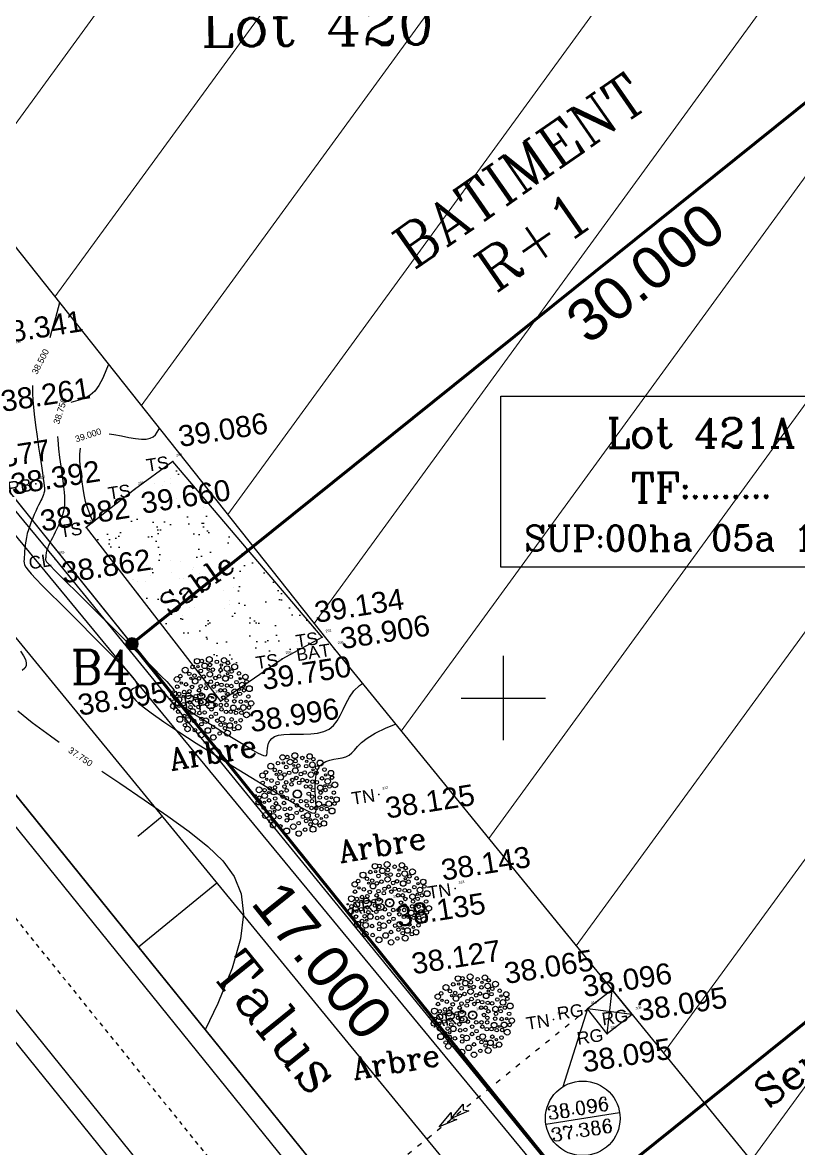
# Model space of a CAD drawing. Header units: metres. Extents: x 394092 to 394268, y 588562 to 588788.
# Drawn here: x 394188.6 to 394207, y 588614.32 to 588641.02 of the extents above; entities that cross this region are included whole.
import ezdxf
from ezdxf.enums import TextEntityAlignment as Align

# ---------------------------------------------------------------- set-up
doc = ezdxf.new("R2010")
doc.units = ezdxf.units.M
doc.linetypes.add('ACAD_ISO03W100', pattern=[30, 12, -18])
for name, color, linetype in [('ARBRE', 3, 'Continuous'), ('BAS TALURE', 9, 'Continuous'), ('BATIMENT', 6, 'Continuous'), ('CADRE', 7, 'Continuous'), ('CANIVEAU', 5, 'Continuous'), ('Carroyage(1)_Croix', 7, 'Continuous'), ('CLOTURE', 7, 'Continuous'), ('CN_01_00', 7, 'Continuous'), ('Cotation Courbes de niveau', 7, 'Continuous'), ('Cotation Linéaire', 1, 'Continuous'), ('HAUT TALURE', 8, 'Continuous'), ('IL', 70, 'Continuous'), ('L', 10, 'Continuous'), ('LOTS', 7, 'Continuous'), ('REGARD', 1, 'Continuous'), ('Talus', 35, 'Continuous'), ('TAS DE SABLE', 253, 'Continuous'), ('TopoAlt', 150, 'Continuous'), ('TopoCod', 1, 'Continuous'), ('TOPOJIS', 7, 'Continuous'), ('TopoMat', 3, 'Continuous')]:
    doc.layers.add(name, color=color, linetype=linetype)
doc.styles.add('ROMANC', font='romanc.shx', dxfattribs={"height": 10})
doc.styles.get("Standard").update_dxf_attribs({"font": 'arial.ttf'})
doc.dimstyles.new('ISO-25', dxfattribs={"dimtxt": 2.5, "dimasz": 2.5, "dimexe": 1.25, "dimexo": 0.625, "dimtad": 1, "dimdec": 3, "dimzin": 1, "dimtxsty": 'Standard', "dimcen": 2.5, "dimadec": 0, "dimazin": 0, "dimtfac": 1, "dimtdec": 3, "dimtmove": 0, "dimatfit": 3, "dimfxl": 1, "dimarcsym": 0})

# ---------------------------------------------------------------- blocks, each defined once
blk = doc.blocks.new('TCPOINT')
at = {"color": 0}
blk.add_point((0, 0), dxfattribs=at)
at = {"layer": 'TopoAlt'}
blk.add_attdef('ALT', text='', height=0.5, dxfattribs=at).set_placement((0.1, -0.1), align=Align.TOP_LEFT)
at = {"layer": 'TopoCod'}
blk.add_attdef('COD', text='', height=0.3, dxfattribs=at).set_placement((-0.1, 0), align=Align.MIDDLE_RIGHT)
at = {"layer": 'TopoMat'}
blk.add_attdef('MAT', (0.1, 0.1), '', height=0.3, dxfattribs=at)
blk = doc.blocks.new('V003')
at = {"color": 0}
for centre, radius in [((-0.827, 1.207), 0.112), ((-0.536, 1.277), 0.0675), ((-0.327, 1.466), 0.103), ((-0.33, 1.253), 0.044), ((-0.151, 1.448), 0.0675), ((-0.075, 1.247), 0.106), ((0.142, 1.456), 0.112), ((0.134, 1.247), 0.0675), ((0.41, 1.322), 0.0675), ((0.691, 1.333), 0.103), ((-1.193, 0.912), 0.103), ((-1.046, 1.012), 0.0675), ((-0.699, 1.041), 0.0675), ((-0.668, 0.867), 0.0415), ((-0.517, 0.942), 0.0675), ((-0.363, 0.81), 0.0675), ((-0.251, 1.08), 0.0675), ((-0.178, 0.845), 0.0675), ((0.067, 0.895), 0.106), ((0.045, 1.093), 0.0415), ((0.209, 1.054), 0.0675), ((0.501, 0.989), 0.0675), ((0.553, 1.172), 0.044), ((0.744, 1.004), 0.106), ((0.815, 1.206), 0.0675), ((0.904, 0.869), 0.0675), ((1.045, 1.024), 0.112), ((-1.409, 0.393), 0.112), ((-1.231, 0.634), 0.0675), ((-1.058, 0.748), 0.044), ((-1.002, 0.389), 0.0675), ((-0.886, 0.666), 0.0675), ((-0.798, 0.387), 0.0675), ((-0.679, 0.533), 0.0675), ((-0.524, 0.729), 0.106), ((-0.439, 0.361), 0.0675), ((-0.348, 0.506), 0.0675), ((-0.161, 0.4), 0.0675), ((-0.104, 0.559), 0.0675), ((0.059, 0.611), 0.0675), ((0.134, 0.41), 0.0675), ((0.255, 0.726), 0.0675), ((0.279, 0.495), 0.0675), ((0.407, 0.762), 0.0675), ((0.438, 0.43), 0.0675), ((0.627, 0.643), 0.106), ((0.642, 0.372), 0.0675), ((0.737, 0.808), 0.0415), ((0.838, 0.673), 0.0675), ((1.02, 0.435), 0.0675), ((1.164, 0.749), 0.0675), ((1.177, 0.543), 0.044), ((1.387, 0.577), 0.103), ((1.4, 0.4), 0.0675), ((-1.578, 0.21), 0.027), ((-1.5, -0.068), 0.103), ((-1.452, 0.103), 0.0675), ((-1.241, 0.142), 0.106), ((-1.205, 0.348), 0.0675), ((-1.107, -0.06), 0.0675), ((-1.069, 0.234), 0.0415), ((-0.87, 0.221), 0.106), ((-0.863, -0.028), 0.0675), ((-0.591, 0.164), 0.0675), ((-0.568, -0.006), 0.0675), ((-0.381, 0.203), 0.0675), ((0.366, 0.228), 0.0675), ((0.427, -0.061), 0.0675), ((0.532, 0.2), 0.0675), ((0.612, 0.048), 0.0675), ((0.801, 0.322), 0.0675), ((0.894, 0.09), 0.106), ((1.075, -0.023), 0.0675), ((1.085, 0.145), 0.0415), ((1.215, 0.291), 0.106), ((1.251, 0.085), 0.0675), ((1.459, 0.113), 0.112), ((-1.35, -0.306), 0.0675), ((-1.291, -0.107), 0.044), ((-1.018, -0.346), 0.0675), ((-0.861, -0.216), 0.0675), ((-0.809, -0.39), 0.106), ((-0.563, -0.49), 0.0675), ((-0.558, -0.255), 0.0675), ((-0.422, -0.089), 0.0675), ((-0.221, -0.214), 0.0675), ((-0.088, -0.424), 0.0675), ((0.089, -0.291), 0.0675), ((0.288, -0.321), 0.0675), ((0.289, -0.489), 0.0675), ((0.5, -0.356), 0.0675), ((0.536, -0.189), 0.0675), ((0.742, -0.506), 0.106), ((0.821, -0.268), 0.0675), ((0.883, -0.091), 0.0675), ((1.061, -0.322), 0.0675), ((1.25, -0.341), 0.044), ((1.373, -0.175), 0.0675), ((1.433, -0.449), 0.103), ((-1.332, -0.605), 0.112), ((-1.178, -0.854), 0.0675), ((-1.147, -0.507), 0.0675), ((-1.042, -0.689), 0.106), ((-0.969, -0.508), 0.0415), ((-0.809, -0.757), 0.0675), ((-0.557, -0.919), 0.0675), ((-0.52, -0.719), 0.0675), ((-0.369, -0.819), 0.106), ((-0.364, -0.501), 0.0675), ((-0.143, -0.7), 0.0675), ((0.045, -0.623), 0.0675), ((0.064, -0.885), 0.0675), ((0.243, -0.864), 0.106), ((0.443, -0.612), 0.0675), ((0.618, -0.637), 0.0675), ((0.809, -0.709), 0.0675), ((0.924, -0.586), 0.0415), ((1.013, -0.74), 0.0675), ((1.118, -0.558), 0.106), ((1.19, -0.851), 0.112), ((1.329, -0.593), 0.0675), ((-1.106, -1.016), 0.103), ((-0.838, -1.102), 0.0675), ((-0.632, -1.32), 0.112), ((-0.356, -1.198), 0.106), ((-0.133, -1.1), 0.0675), ((0.164, -1.062), 0.0675), ((0.301, -1.218), 0.0675), ((0.331, -1.043), 0.0415), ((0.497, -1.146), 0.106), ((0.605, -0.929), 0.0675), ((0.637, -1.309), 0.0675), ((0.739, -1.064), 0.044), ((0.809, -1.265), 0.103), ((0.94, -1.017), 0.0675), ((-0.194, -1.489), 0.103), ((0.067, -1.383), 0.0675), ((0.364, -1.417), 0.112)]:
    blk.add_circle(centre, radius, dxfattribs=at)
at = {"color": 0, "linetype": 'ByBlock'}
for radius in [0.161, 0.145]:
    blk.add_circle((0, 0), radius, dxfattribs=at)
blk = doc.blocks.new('ffgh')
at = {"color": 0, "flags": 128}
for points in [[(394337.682, 588987.472), (394337.821, 588987.906), (394337.892, 588987.467), (394337.892, 588987.467), (394337.79, 588987.558), (394337.682, 588987.472)], [(394337.682, 588987.472), (394337.821, 588987.906), (394337.892, 588987.467), (394337.892, 588987.467), (394337.79, 588987.558), (394337.682, 588987.472)], [(394337.65, 588987.123), (394337.79, 588987.558), (394337.86, 588987.118), (394337.86, 588987.118), (394337.758, 588987.21), (394337.65, 588987.123)]]:
    blk.add_lwpolyline(points, dxfattribs=at)
blk = doc.blocks.new('*D14')
at = {"layer": 'Defpoints', "color": 0, "transparency": 16777216}
for p in [(394120.614, 588761.996), (394247.991, 588603.509), (394247.991, 588603.509)]:
    blk.add_point(p, dxfattribs=at)
at = {"color": 0, "lineweight": 13, "transparency": 16777216, "insert": (394185.492, 588683.709), "char_height": 1.5, "attachment_point": 5, "rotation": 308.7891}
blk.add_mtext('203,330', dxfattribs=at)

msp = doc.modelspace()

# ---------------------------------------------------------------- hatches: boundary and pattern name
h = msp.add_hatch(color=0)
h.dxf.hatch_style = 1
edge = h.paths.add_edge_path()
edge.add_arc((394191.192, 588626.287), 0.1473, 0, 360)
at = {"layer": 'BATIMENT', "lineweight": 13}
h = msp.add_hatch(dxfattribs=at)
h.set_pattern_fill('ANSI31', color=256, angle=8.91865)
h.set_pattern_definition([(53.91864724, (95911.749, -54374.0705), (-2.565976575, 1.869863422), [])])
h.paths.add_polyline_path([(394199.1027, 588653.2039), (394184.0994, 588641.1411), (394195.9924, 588626.1627), (394208.4362, 588610.8923), (394216.9051, 588617.404), (394210.8939, 588624.9088), (394211.3172, 588630.5132), (394214.9368, 588633.462)])
h.paths.add_polyline_path([(394192.1631, 588649.2622), (394194.5261, 588649.633), (394194.4073, 588650.3901), (394192.0443, 588650.0193)], flags=25)
h.paths.add_polyline_path([(394195.6969, 588649.7849), (394198.0598, 588650.1558), (394197.941, 588650.9129), (394195.578, 588650.5421)], flags=24)
h.paths.add_polyline_path([(394195.0566, 588650.8333), (394197.4196, 588651.2041), (394197.3008, 588651.9612), (394194.9378, 588651.5904)], flags=25)
h.paths.add_polyline_path([(394194.2637, 588652.8001), (394196.6267, 588653.1709), (394196.5078, 588653.928), (394194.1449, 588653.5572)], flags=9)
h.paths.add_polyline_path([(394199.2598, 588652.7224), (394201.6228, 588653.0932), (394201.504, 588653.8503), (394199.141, 588653.4795)], flags=9)
h.paths.add_polyline_path([(394215.0236, 588632.73), (394217.3866, 588633.1008), (394217.2677, 588633.8579), (394214.9048, 588633.4871)], flags=9)
h.paths.add_polyline_path([(394211.404, 588629.7812), (394213.7669, 588630.152), (394213.6481, 588630.9091), (394211.2852, 588630.5383)], flags=25)
h.paths.add_polyline_path([(394211.1741, 588625.3439), (394213.5371, 588625.7147), (394213.4183, 588626.4718), (394211.0553, 588626.101)], flags=25)
h.paths.add_polyline_path([(394210.9807, 588624.1768), (394213.3437, 588624.5476), (394213.2249, 588625.3047), (394210.8619, 588624.9339)], flags=24)
h.paths.add_polyline_path([(394212.6209, 588619.7326), (394214.9838, 588620.1035), (394214.865, 588620.8606), (394212.5021, 588620.4897)], flags=24)
h.paths.add_polyline_path([(394216.5418, 588617.6874), (394218.9048, 588618.0582), (394218.786, 588618.8153), (394216.423, 588618.4445)], flags=9)
h.paths.add_polyline_path([(394216.906, 588616.8393), (394219.2688, 588617.2101), (394219.1501, 588617.9667), (394216.7873, 588617.5959)], flags=9)
h.paths.add_polyline_path([(394203.7539, 588613.2918), (394206.1168, 588613.6626), (394205.998, 588614.4197), (394203.6351, 588614.0489)], flags=25)
h.paths.add_polyline_path([(394203.1194, 588617.1802), (394205.4823, 588617.551), (394205.3635, 588618.3081), (394203.0006, 588617.9373)], flags=25)
h.paths.add_polyline_path([(394198.4591, 588620.513), (394200.8221, 588620.8838), (394200.7033, 588621.6409), (394198.3403, 588621.2701)], flags=25)
h.paths.add_polyline_path([(394197.1363, 588621.984), (394199.4993, 588622.3548), (394199.3805, 588623.1119), (394197.0175, 588622.7411)], flags=25)
h.paths.add_polyline_path([(394194.2047, 588625.0327), (394196.5677, 588625.4035), (394196.4489, 588626.1606), (394194.0859, 588625.7898)], flags=25)
h.paths.add_polyline_path([(394196.071, 588626.0026), (394198.434, 588626.3735), (394198.3152, 588627.1306), (394195.9522, 588626.7597)], flags=25)
h.paths.add_polyline_path([(394195.4564, 588626.6253), (394197.8193, 588626.9961), (394197.7005, 588627.7532), (394195.3375, 588627.3824)], flags=25)
h.paths.add_polyline_path([(394191.3426, 588629.2122), (394193.7056, 588629.583), (394193.5868, 588630.3401), (394191.2238, 588629.9693)], flags=25)
h.paths.add_polyline_path([(394192.2284, 588630.7954), (394194.5913, 588631.1663), (394194.4725, 588631.9234), (394192.1096, 588631.5525)], flags=25)
h.paths.add_polyline_path([(394187.8454, 588633.2171), (394190.2084, 588633.5879), (394190.0895, 588634.345), (394187.7266, 588633.9742)], flags=25)
h.paths.add_polyline_path([(394185.7916, 588636.4743), (394188.1545, 588636.8451), (394188.0357, 588637.6022), (394185.6727, 588637.2314)], flags=25)
h.paths.add_polyline_path([(394184.295, 588638.181), (394186.6579, 588638.5518), (394186.5391, 588639.3089), (394184.1762, 588638.9381)], flags=25)
h.paths.add_polyline_path([(394184.1862, 588640.4091), (394186.5492, 588640.7799), (394186.4304, 588641.537), (394184.0674, 588641.1662)], flags=9)
h.paths.add_polyline_path([(394182.5013, 588640.8704), (394184.8643, 588641.2413), (394184.7455, 588641.9984), (394182.3825, 588641.6275)], flags=9)
h.paths.add_polyline_path([(394183.9424, 588642.8857), (394186.3054, 588643.2565), (394186.1866, 588644.0136), (394183.8236, 588643.6428)], flags=9)
h.paths.add_polyline_path([(394186.3997, 588644.0615), (394188.7627, 588644.4323), (394188.6439, 588645.1894), (394186.2809, 588644.8186)], flags=25)
h.paths.add_polyline_path([(394188.4357, 588643.5528), (394190.7987, 588643.9237), (394190.6798, 588644.6808), (394188.3169, 588644.31)], flags=24)
h.paths.add_polyline_path([(394197.4287, 588634.5396), (394203.9372, 588639.0675), (394203.0806, 588640.2988), (394196.5721, 588635.771)], flags=24)
h.paths.add_polyline_path([(394199.7943, 588634.2898), (394202.4719, 588636.1526), (394201.6153, 588637.384), (394198.9376, 588635.5212)], flags=24)
at = {"layer": 'TAS DE SABLE', "lineweight": 25, "true_color": 0xfecc66}
h = msp.add_hatch(dxfattribs=at)
h.set_pattern_fill('ALEA', color=31, scale=0.1, angle=8.91865)
h.set_pattern_definition([(320.91864724, (95911.8478, -54374.055), (1.1209059866, 0.4284504267), [0, -0.75]), (75.91864724, (95911.6862, -54373.9927), (-1.1539825159, -0.3291266501), [0, -1.25]), (161.91864724, (95911.6862, -54373.9927), (0.2478271631, -1.174130187), [0, -1]), (188.91864724, (95911.7131, -54374.1638), (0.7538595696, -0.9336464793), [0, -1]), (82.91864724, (95911.3539, -54374.1325), (-1.1052704565, -0.4673084815), [0, -1]), (294.91864724, (95911.3539, -54374.1325), (1.1952839321, -0.1062841502), [0, -1]), (60.91864724, (95912.0003, -54374.3817), (-1.1998457605, -0.0192392787), [0, -1.25]), (308.91864724, (95911.8929, -54373.6973), (1.185491354, 0.186038298), [0, -1]), (183.91864724, (95911.8929, -54373.6973), (0.669618254, -0.9957968633), [0, -1]), (122.91864724, (95911.7582, -54373.8061), (-1.1984434058, -0.0611015712), [0, -0.5]), (256.91864724, (95911.8387, -54374.3194), (0.8764615354, -0.8196433223), [0, -0.62])])
h.paths.add_polyline_path([(394193.2911, 588624.928), (394194.7569, 588625.9274), (394195.7037, 588626.4414), (394192.1593, 588630.6113), (394191.2558, 588629.9442), (394190.1063, 588629.0451)])

# ---------------------------------------------------------------- linework, layer by layer
at = {"color": 0, "ltscale": 0.001}
msp.add_lwpolyline([(394209.654, 588628.1045), (394199.9415, 588628.1045), (394199.9415, 588632.1606), (394209.654, 588632.1606)], close=True, dxfattribs=at)
at = {"color": 0, "ltscale": 0.001, "elevation": 0.054, "flags": 128}
msp.add_lwpolyline([(394191.9067, 588622.1934), (394191.3297, 588621.7189)], dxfattribs=at)
at = {"flags": 128}
for points, elevation in [([(394201.9962, 588617.6273), (394201.4128, 588615.7839)], 0.314), ([(394201.0095, 588614.8969), (394202.7543, 588615.1708)], -37.781)]:
    msp.add_lwpolyline(points, dxfattribs=dict(at, elevation=elevation))
at = {"color": 0, "lineweight": 13}
msp.add_circle((394191.192, 588626.287), 0.1473, dxfattribs=at)
msp.add_circle((394201.8819, 588615.0338, -37.781), 0.8847)
at = {"layer": 'BAS TALURE', "elevation": -1.412, "flags": 128}
msp.add_lwpolyline([(394221.4534, 588581.8209), (394215.1092, 588589.7085), (394206.6241, 588600.1763), (394184.557, 588627.4937), (394177.288, 588636.4936), (394161.8639, 588655.534), (394163.2161, 588656.4465)], dxfattribs=at)
at = {"layer": 'BATIMENT', "elevation": 2.744, "flags": 128}
msp.add_lwpolyline([(394216.9051, 588617.404), (394210.8939, 588624.9088), (394211.3172, 588630.5132), (394214.9368, 588633.462), (394199.1027, 588653.2039), (394184.0994, 588641.1411), (394195.9924, 588626.1627), (394208.4362, 588610.8923), (394216.9051, 588617.404)], dxfattribs=at)
at = {"layer": 'CANIVEAU', "flags": 128}
for points, elevation in [([(394139.4143, 588683.3758), (394163.152, 588653.9365), (394177.3872, 588636.3712), (394184.6656, 588627.3593), (394208.5485, 588597.7941), (394214.0425, 588591.0347)], -1.163), ([(394139.0406, 588683.0745), (394162.7787, 588653.6347), (394177.0141, 588636.0693), (394184.2922, 588627.0577), (394208.1756, 588597.4919), (394213.67, 588590.732)], -1.163), ([(394219.5522, 588579.076), (394211.4432, 588589.1506), (394206.1494, 588595.6576), (394182.0641, 588625.4974), (394175.2057, 588633.9695), (394161.2575, 588651.2217), (394137.565, 588680.6029)], -1.441), ([(394219.1782, 588578.775), (394211.0701, 588588.8487), (394205.7765, 588595.3554), (394181.6908, 588625.1956), (394174.8327, 588633.6675), (394160.884, 588650.9202), (394137.1913, 588680.3015)], -1.441)]:
    msp.add_lwpolyline(points, dxfattribs=dict(at, elevation=elevation))
at = {"layer": 'CANIVEAU', "color": 0, "linetype": 'ACAD_ISO03W100', "ltscale": 0.001, "elevation": -1.702, "flags": 128}
msp.add_lwpolyline([(394137.7844, 588682.4828), (394148.789, 588668.8342), (394155.4942, 588660.5188), (394159.9048, 588655.0489), (394162.3067, 588652.0721), (394176.4311, 588635.1913), (394183.1197, 588626.3499), (394188.1325, 588620.1418), (394207.2084, 588596.5183), (394212.5566, 588589.9413), (394216.8863, 588584.5602), (394219.6206, 588581.1618), (394220.4596, 588580.1317)], dxfattribs=at)
at = {"layer": 'Carroyage(1)_Croix', "ltscale": 0.001}
for p, q in [((394200, 588624), (394200, 588626)), ((394199, 588625), (394201, 588625))]:
    msp.add_line(p, q, dxfattribs=at)
at = {"layer": 'CLOTURE', "flags": 128}
for points, elevation in [([(394187.7536, 588630.2469), (394189.3727, 588628.2953), (394206.1582, 588607.7026), (394218.4864, 588592.2915), (394226.2524, 588598.4449)], 0.596), ([(394187.8506, 588629.5383), (394205.8251, 588607.7607), (394218.2263, 588592.1626), (394225.0971, 588583.6631)], 0.318)]:
    msp.add_lwpolyline(points, dxfattribs=dict(at, elevation=elevation))
at = {"layer": 'CN_01_00', "color": 7, "flags": 128}
for points, elevation in [([(394206.7479, 588638.7864), (394206.7486, 588638.7827)], 38.25), ([(394202.5825, 588635.4352), (394202.5817, 588635.4388)], 38.5), ([(394189.4772, 588634.3682), (394189.378, 588634.0181), (394189.2853, 588633.6884), (394189.2405, 588633.5413)], 38.5), ([(394190.6335, 588632.9119), (394190.5883, 588632.7956), (394190.4993, 588632.5883), (394190.4077, 588632.4132), (394190.3091, 588632.2755), (394190.2005, 588632.178), (394190.0849, 588632.1128), (394189.9667, 588632.0694), (394189.8503, 588632.0372), (394189.7402, 588632.0058)], 38.75), ([(394188.8319, 588632.4083), (394188.8306, 588632.3875), (394188.8352, 588632.2002), (394188.8513, 588631.9773), (394188.8763, 588631.7297), (394188.9077, 588631.4683), (394188.9428, 588631.2043), (394188.9792, 588630.9486), (394189.0142, 588630.7121), (394189.0452, 588630.5059), (394189.0703, 588630.3384), (394189.0895, 588630.2068), (394189.1033, 588630.1061), (394189.1123, 588630.0309), (394189.117, 588629.976), (394189.118, 588629.9362), (394189.1159, 588629.9062), (394189.1111, 588629.8808), (394189.1042, 588629.8554), (394189.0949, 588629.8284), (394189.0831, 588629.7986), (394189.0685, 588629.7651), (394189.0509, 588629.7269), (394189.03, 588629.683), (394189.0056, 588629.6323), (394188.9774, 588629.5738), (394188.9454, 588629.5069), (394188.9106, 588629.4326), (394188.8742, 588629.3519), (394188.8374, 588629.2663), (394188.8014, 588629.1768), (394188.7673, 588629.0849), (394188.7365, 588628.9918), (394188.7099, 588628.8987), (394188.6887, 588628.8068), (394188.6722, 588628.7173), (394188.6599, 588628.6312), (394188.6508, 588628.5495), (394188.6444, 588628.4733), (394188.6398, 588628.4037), (394188.6363, 588628.3417), (394188.6332, 588628.2884), (394188.6307, 588628.2436), (394188.6334, 588628.2022), (394188.6467, 588628.1578), (394188.6761, 588628.1042), (394188.7272, 588628.0349), (394188.8053, 588627.9437), (394188.9161, 588627.8242), (394189.0651, 588627.6701), (394189.2549, 588627.4778), (394189.4776, 588627.2546), (394189.7224, 588627.0105), (394189.9784, 588626.7556), (394190.2349, 588626.5), (394190.481, 588626.2536), (394190.706, 588626.0267), (394190.8991, 588625.8291), (394191.0519, 588625.6685), (394191.1661, 588625.5425), (394191.2457, 588625.4463), (394191.2948, 588625.3751), (394191.3174, 588625.3239), (394191.3177, 588625.288), (394191.2997, 588625.2625), (394191.2675, 588625.2426), (394191.2264, 588625.2233), (394191.187, 588625.1992), (394191.161, 588625.1648), (394191.1603, 588625.1147), (394191.1967, 588625.0432), (394191.2819, 588624.9449), (394191.4279, 588624.8142), (394191.6464, 588624.6457), (394191.9439, 588624.4365), (394192.3061, 588624.195), (394192.7132, 588623.9322), (394193.1456, 588623.6591), (394193.5836, 588623.3867), (394194.0075, 588623.126), (394194.3977, 588622.8881), (394194.7345, 588622.684), (394195.0028, 588622.5224), (394195.2067, 588622.403), (394195.3547, 588622.3233), (394195.4555, 588622.2805), (394195.5177, 588622.272), (394195.55, 588622.2953), (394195.561, 588622.3478), (394195.5593, 588622.4268), (394195.5526, 588622.5291), (394195.5448, 588622.649), (394195.5388, 588622.7802), (394195.5378, 588622.9163), (394195.5445, 588623.051), (394195.5621, 588623.1781), (394195.5934, 588623.2911), (394195.6414, 588623.3837), (394195.7079, 588623.4516), (394195.7895, 588623.4984), (394195.8817, 588623.5295), (394195.9799, 588623.5506), (394196.0797, 588623.5671), (394196.1764, 588623.5845), (394196.2655, 588623.6085), (394196.3425, 588623.6446), (394196.4059, 588623.697), (394196.4666, 588623.7655), (394196.5386, 588623.8483), (394196.6358, 588623.9441), (394196.7724, 588624.051), (394196.9621, 588624.1677), (394197.2191, 588624.2925), (394197.4449, 588624.3802)], 38.5), ([(394198.5024, 588632.1568), (394198.5012, 588632.1601)], 38.75), ([(394190.6545, 588631.2637), (394190.7615, 588631.2479), (394190.9402, 588631.214), (394191.114, 588631.1793), (394191.2751, 588631.1506), (394191.4157, 588631.135), (394191.5301, 588631.138), (394191.6205, 588631.1586), (394191.6913, 588631.1942), (394191.7468, 588631.2425), (394191.7912, 588631.3008), (394191.8289, 588631.3667), (394191.841, 588631.3911)], 39), ([(394189.4287, 588631.2038), (394189.4321, 588631.1242), (394189.4505, 588630.9118), (394189.4753, 588630.6997), (394189.5028, 588630.4963), (394189.5295, 588630.31), (394189.5524, 588630.147), (394189.5707, 588630.006), (394189.584, 588629.8835), (394189.592, 588629.7759), (394189.5944, 588629.68), (394189.591, 588629.5922), (394189.5813, 588629.509), (394189.5652, 588629.4271), (394189.5425, 588629.3437), (394189.5143, 588629.2593), (394189.4821, 588629.1752), (394189.4471, 588629.0925), (394189.4107, 588629.0126), (394189.3743, 588628.9366), (394189.3393, 588628.8657), (394189.3069, 588628.8013), (394189.2784, 588628.7442), (394189.2536, 588628.6937), (394189.2323, 588628.6492), (394189.2142, 588628.6095), (394189.1989, 588628.5739), (394189.1863, 588628.5413), (394189.176, 588628.511), (394189.1677, 588628.482), (394189.1611, 588628.4535), (394189.156, 588628.4259), (394189.1522, 588628.3992), (394189.1494, 588628.3739), (394189.1474, 588628.3504), (394189.146, 588628.3288), (394189.1449, 588628.3096), (394189.1439, 588628.2931), (394189.1439, 588628.2786), (394189.1498, 588628.2607), (394189.1678, 588628.2334), (394189.2039, 588628.1903), (394189.2643, 588628.1253), (394189.355, 588628.0319), (394189.482, 588627.9041), (394189.6516, 588627.7355), (394189.8666, 588627.5228), (394190.1182, 588627.2748), (394190.3941, 588627.003), (394190.6823, 588626.7191), (394190.9706, 588626.4347), (394191.2471, 588626.1615), (394191.4995, 588625.9111), (394191.7157, 588625.695), (394191.8867, 588625.5222), (394192.0149, 588625.3896), (394192.1056, 588625.2917), (394192.1643, 588625.2228), (394192.1964, 588625.177), (394192.2073, 588625.1487), (394192.2023, 588625.1322), (394192.1869, 588625.1218), (394192.1666, 588625.1123), (394192.1471, 588625.1003), (394192.1342, 588625.0833), (394192.1339, 588625.0585), (394192.1519, 588625.0231), (394192.1941, 588624.9745), (394192.2663, 588624.9098), (394192.3744, 588624.8264), (394192.5217, 588624.7228), (394192.7012, 588624.6032), (394192.9034, 588624.4729), (394193.1187, 588624.3372), (394193.3375, 588624.2016), (394193.5505, 588624.0713), (394193.7479, 588623.9519), (394193.9204, 588623.8486), (394194.0605, 588623.7658), (394194.17, 588623.7034), (394194.2526, 588623.6603), (394194.3123, 588623.6353), (394194.3528, 588623.6273), (394194.3782, 588623.6353), (394194.3921, 588623.658), (394194.3986, 588623.6943), (394194.4014, 588623.7427), (394194.4048, 588623.7999), (394194.4129, 588623.8623), (394194.4298, 588623.926), (394194.4597, 588623.9874), (394194.5068, 588624.0428), (394194.5753, 588624.0885), (394194.6693, 588624.1209), (394194.7911, 588624.1377), (394194.9353, 588624.1432), (394195.095, 588624.1432), (394195.2627, 588624.1435), (394195.4314, 588624.1499), (394195.5938, 588624.1682), (394195.7428, 588624.2042), (394195.8712, 588624.2637), (394195.9743, 588624.3506), (394196.0576, 588624.461), (394196.1291, 588624.5894), (394196.1967, 588624.7299), (394196.2686, 588624.8768), (394196.3526, 588625.0245), (394196.4567, 588625.1672), (394196.5891, 588625.2993), (394196.657, 588625.3472)], 38.75), ([(394190.2723, 588629.1749), (394190.2137, 588629.3034), (394190.1432, 588629.4906), (394190.0937, 588629.6589), (394190.0593, 588629.8155), (394190.0343, 588629.9679), (394190.0129, 588630.1233), (394189.9909, 588630.2867), (394189.9711, 588630.4548), (394189.958, 588630.6215), (394189.9563, 588630.7813), (394189.9704, 588630.9282)], 39), ([(394188.5474, 588626.1076), (394188.6197, 588626.0013), (394188.6659, 588625.9102), (394188.6862, 588625.832), (394188.6805, 588625.7647), (394188.6491, 588625.7058), (394188.592, 588625.6533)], 37.75), ([(394188.4828, 588624.6998), (394188.8223, 588624.4223), (394189.258, 588624.1017), (394189.4678, 588623.9555)], 37.75), ([(394190.479, 588623.2654), (394190.9026, 588622.9808), (394191.4833, 588622.5875), (394192.0403, 588622.2012), (394192.5495, 588621.8318), (394192.9893, 588621.4836), (394193.3474, 588621.1379), (394193.6141, 588620.7705), (394193.7794, 588620.357), (394193.8336, 588619.873), (394193.7666, 588619.2942), (394193.5687, 588618.5961), (394193.23, 588617.7546), (394192.9299, 588617.1287)], 37.75)]:
    msp.add_lwpolyline(points, dxfattribs=dict(at, elevation=elevation))
at = {"layer": 'HAUT TALURE', "elevation": 0.054, "flags": 128}
msp.add_lwpolyline([(394163.2161, 588656.4465), (394178.1322, 588638.8583), (394185.2283, 588630.3354), (394209.1512, 588601.1696), (394216.8617, 588591.4727), (394223.3432, 588583.074), (394221.4534, 588581.8209)], dxfattribs=at)
at = {"layer": 'IL'}
msp.add_lwpolyline([(394120.61, 588761.997), (394247.987, 588603.51), (394236.529, 588569.878), (394110.794, 588726.321), (394115.233, 588757.675)], close=True, dxfattribs=at)
at = {"layer": 'L'}
for points in [[(394202.049, 588660.668), (394214.578, 588645.078), (394191.192, 588626.287), (394178.663, 588641.876)], [(394214.578, 588645.078), (394227.107, 588629.489), (394203.721, 588610.698), (394191.192, 588626.287)]]:
    msp.add_lwpolyline(points, close=True, dxfattribs=at)
at = {"layer": 'LOTS', "color": 1, "lineweight": 60}
msp.add_lwpolyline([(394214.578, 588645.078), (394225.228, 588631.827), (394201.842, 588613.037), (394191.192, 588626.287)], close=True, dxfattribs=at)
at = {"layer": 'REGARD', "flags": 128}
for points, elevation in [([(394202.578, 588618.0812), (394201.9962, 588617.6273)], 0.315), ([(394202.4636, 588617.0356), (394202.578, 588618.0812)], 0.314), ([(394203.0543, 588617.4967), (394202.578, 588618.0812)], 0.314), ([(394203.0543, 588617.4967), (394202.578, 588618.0812)], 0.314), ([(394203.0543, 588617.4967), (394202.578, 588618.0812)], 0.314), ([(394203.0543, 588617.4967), (394202.578, 588618.0812)], 0.314), ([(394203.0543, 588617.4967), (394202.578, 588618.0812)], 0.314), ([(394203.0543, 588617.4967), (394202.578, 588618.0812)], 0.314), ([(394203.0543, 588617.4967), (394202.578, 588618.0812)], 0.314), ([(394203.0543, 588617.4967), (394202.578, 588618.0812)], 0.314), ([(394203.0543, 588617.4967), (394202.4636, 588617.0356), (394201.9962, 588617.6273)], 0.314), ([(394203.0543, 588617.4967), (394201.9962, 588617.6273)], 0.314)]:
    msp.add_lwpolyline(points, dxfattribs=dict(at, elevation=elevation))
at = {"layer": 'REGARD', "color": 0, "linetype": 'ACAD_ISO03W100', "ltscale": 0.01, "elevation": 0.315, "flags": 128}
msp.add_lwpolyline([(394202.2585, 588617.8319), (394196.2697, 588612.9942)], dxfattribs=at)
at = {"layer": 'Talus', "color": 0, "ltscale": 0.001}
msp.add_line((394193.2026, 588620.6135, 0.054), (394191.3454, 588619.0902, -2.348), dxfattribs=at)
at = {"layer": 'TAS DE SABLE', "color": 31, "lineweight": 25, "true_color": 0xfecc66, "elevation": 1.215, "flags": 128}
msp.add_lwpolyline([(394193.2911, 588624.928), (394194.7569, 588625.9274), (394195.7037, 588626.4414), (394192.1593, 588630.6113), (394191.2558, 588629.9442), (394190.1063, 588629.0451), (394193.2911, 588624.928)], dxfattribs=at)

# ---------------------------------------------------------------- block references
at = {"rotation": 130.7162315924752}
msp.add_blockref('ffgh', (1097853.3526, 673931.2051, 0.315), dxfattribs=at)
at = {"layer": 'ARBRE', "xscale": 0.6242188166818265, "yscale": 0.6242188166818265, "zscale": 0.566781364634035, "rotation": 9.413565317251905}
for p in [(394193.088, 588625.0035, 1.214), (394195.1152, 588622.7234), (394197.3034, 588620.1432, 0.354), (394199.2712, 588617.4791, 0.346)]:
    msp.add_blockref('V003', p, dxfattribs=at)
at = {"layer": 'TOPOJIS'}
ref = msp.add_blockref('TCPOINT', (394188.3279, 588633.2887, 38.341), dxfattribs=dict(at, rotation=8.918647236070969))
ref.add_attrib('MAT', '306', (394188.4112, 588633.403, 38.341), dxfattribs={"layer": 'TopoMat', "height": 0.06, "rotation": 8.91865})
ref.add_attrib('ALT', '38.341', dxfattribs={"layer": 'TopoAlt', "height": 0.5, "rotation": 8.91865}).set_placement((394187.8729, 588633.8658, 38.341), align=Align.TOP_LEFT)
ref.add_attrib('COD', 'TN', dxfattribs={"layer": 'TopoCod', "height": 0.3, "rotation": 8.91865}).set_placement((394188.2291, 588633.2732, 38.341), align=Align.MIDDLE_RIGHT)
ref = msp.add_blockref('TCPOINT', (394187.0611, 588632.3054, 38.261), dxfattribs=dict(at, rotation=8.918647236070969))
ref.add_attrib('MAT', '286', (394187.1444, 588632.4197, 38.261), dxfattribs={"layer": 'TopoMat', "height": 0.06, "rotation": 8.91865})
ref.add_attrib('ALT', '38.261', dxfattribs={"layer": 'TopoAlt', "height": 0.5, "rotation": 8.91865}).set_placement((394188.0476, 588632.2759, 38.261), align=Align.TOP_LEFT)
ref.add_attrib('COD', 'ARB', dxfattribs={"layer": 'TopoCod', "height": 0.3, "rotation": 8.91865}).set_placement((394186.9623, 588632.2899, 38.261), align=Align.MIDDLE_RIGHT)
ref = msp.add_blockref('TCPOINT', (394192.1593, 588630.6113, 39.086), dxfattribs=dict(at, rotation=8.918647236070969))
ref.add_attrib('MAT', '289', (394192.2426, 588630.7256, 39.086), dxfattribs={"layer": 'TopoMat', "height": 0.06, "rotation": 8.91865})
ref.add_attrib('ALT', '39.086', dxfattribs={"layer": 'TopoAlt', "height": 0.5, "rotation": 8.91865}).set_placement((394192.2559, 588631.4441, 39.086), align=Align.TOP_LEFT)
ref.add_attrib('COD', 'TS', dxfattribs={"layer": 'TopoCod', "height": 0.3, "rotation": 8.91865}).set_placement((394192.0606, 588630.5958, 39.086), align=Align.MIDDLE_RIGHT)
ref = msp.add_blockref('TCPOINT', (394187.7536, 588630.2469, 38.377), dxfattribs=dict(at, rotation=8.918647236070969))
ref.add_attrib('MAT', '288', (394187.8369, 588630.3611, 38.377), dxfattribs={"layer": 'TopoMat', "height": 0.06, "rotation": 8.91865})
ref.add_attrib('ALT', '38.377', dxfattribs={"layer": 'TopoAlt', "height": 0.5, "rotation": 8.91865}).set_placement((394187.0976, 588630.8101, 38.377), align=Align.TOP_LEFT)
ref.add_attrib('COD', 'CL', dxfattribs={"layer": 'TopoCod', "height": 0.3, "rotation": 8.91865}).set_placement((394187.6548, 588630.2313, 38.377), align=Align.MIDDLE_RIGHT)
ref = msp.add_blockref('TCPOINT', (394188.915, 588630.0769, 38.392), dxfattribs=dict(at, rotation=8.918647236070969))
ref.add_attrib('MAT', '287', (394188.9983, 588630.1911, 38.392), dxfattribs={"layer": 'TopoMat', "height": 0.06, "rotation": 8.91865})
ref.add_attrib('ALT', '38.392', dxfattribs={"layer": 'TopoAlt', "height": 0.5, "rotation": 8.91865}).set_placement((394188.2813, 588630.31), align=Align.TOP_LEFT)
ref.add_attrib('COD', 'ARB', dxfattribs={"layer": 'TopoCod', "height": 0.3, "rotation": 8.91865}).set_placement((394188.8162, 588630.0613, 38.392), align=Align.MIDDLE_RIGHT)
ref = msp.add_blockref('TCPOINT', (394191.2558, 588629.9442, 39.66), dxfattribs=dict(at, rotation=8.918647236070969))
ref.add_attrib('MAT', '290', (394191.3391, 588630.0585, 39.66), dxfattribs={"layer": 'TopoMat', "height": 0.06, "rotation": 8.91865})
ref.add_attrib('ALT', '39.660', dxfattribs={"layer": 'TopoAlt', "height": 0.5, "rotation": 8.91865}).set_placement((394191.3701, 588629.8609, 39.66), align=Align.TOP_LEFT)
ref.add_attrib('COD', 'TS', dxfattribs={"layer": 'TopoCod', "height": 0.3, "rotation": 8.91865}).set_placement((394191.1571, 588629.9287, 39.66), align=Align.MIDDLE_RIGHT)
ref = msp.add_blockref('TCPOINT', (394190.1063, 588629.0451, 38.982), dxfattribs=dict(at, rotation=8.918647236070969))
ref.add_attrib('MAT', '291', (394190.1896, 588629.1594, 38.982), dxfattribs={"layer": 'TopoMat', "height": 0.06, "rotation": 8.91865})
ref.add_attrib('ALT', '38.982', dxfattribs={"layer": 'TopoAlt', "height": 0.5, "rotation": 8.91865}).set_placement((394188.9798, 588629.441), align=Align.TOP_LEFT)
ref.add_attrib('COD', 'TS', dxfattribs={"layer": 'TopoCod', "height": 0.3, "rotation": 8.91865}).set_placement((394190.0075, 588629.0296, 38.982), align=Align.MIDDLE_RIGHT)
ref = msp.add_blockref('TCPOINT', (394189.3727, 588628.2953, 38.862), dxfattribs=dict(at, rotation=8.918647236070969))
ref.add_attrib('MAT', '389', (394189.456, 588628.4096, 38.862), dxfattribs={"layer": 'TopoMat', "height": 0.06, "rotation": 8.91865})
ref.add_attrib('ALT', '38.862', dxfattribs={"layer": 'TopoAlt', "height": 0.5, "rotation": 8.91865}).set_placement((394189.487, 588628.212, 38.862), align=Align.TOP_LEFT)
ref.add_attrib('COD', 'CL', dxfattribs={"layer": 'TopoCod', "height": 0.3, "rotation": 8.91865}).set_placement((394189.2739, 588628.2798, 38.862), align=Align.MIDDLE_RIGHT)
ref = msp.add_blockref('TCPOINT', (394195.7037, 588626.4414, 39.134), dxfattribs=dict(at, rotation=8.918647236070969))
ref.add_attrib('MAT', '292', (394195.787, 588626.5557, 39.134), dxfattribs={"layer": 'TopoMat', "height": 0.06, "rotation": 8.91865})
ref.add_attrib('ALT', '39.134', dxfattribs={"layer": 'TopoAlt', "height": 0.5, "rotation": 8.91865}).set_placement((394195.4838, 588627.274, 39.134), align=Align.TOP_LEFT)
ref.add_attrib('COD', 'TS', dxfattribs={"layer": 'TopoCod', "height": 0.3, "rotation": 8.91865}).set_placement((394195.6049, 588626.4259, 39.134), align=Align.MIDDLE_RIGHT)
ref = msp.add_blockref('TCPOINT', (394195.9924, 588626.1627, 38.906), dxfattribs=dict(at, rotation=8.918647236070969))
ref.add_attrib('MAT', '296', (394196.0756, 588626.277, 38.906), dxfattribs={"layer": 'TopoMat', "height": 0.06, "rotation": 8.91865})
ref.add_attrib('ALT', '38.906', dxfattribs={"layer": 'TopoAlt', "height": 0.5, "rotation": 8.91865}).set_placement((394196.0985, 588626.6513, 38.906), align=Align.TOP_LEFT)
ref.add_attrib('COD', 'BAT', dxfattribs={"layer": 'TopoCod', "height": 0.3, "rotation": 8.91865}).set_placement((394195.8936, 588626.1472, 38.906), align=Align.MIDDLE_RIGHT)
ref = msp.add_blockref('TCPOINT', (394194.7569, 588625.9274, 39.75), dxfattribs=dict(at, rotation=8.918647236070969))
ref.add_attrib('MAT', '293', (394194.8402, 588626.0417, 39.75), dxfattribs={"layer": 'TopoMat', "height": 0.06, "rotation": 8.91865})
ref.add_attrib('ALT', '39.750', dxfattribs={"layer": 'TopoAlt', "height": 0.5, "rotation": 8.91865}).set_placement((394194.2322, 588625.6814, 39.75), align=Align.TOP_LEFT)
ref.add_attrib('COD', 'TS', dxfattribs={"layer": 'TopoCod', "height": 0.3, "rotation": 8.91865}).set_placement((394194.6581, 588625.9119, 39.75), align=Align.MIDDLE_RIGHT)
ref = msp.add_blockref('TCPOINT', (394193.088, 588625.0035, 38.995), dxfattribs=dict(at, rotation=8.918647236070969))
ref.add_attrib('MAT', '295', (394193.1713, 588625.1178, 38.995), dxfattribs={"layer": 'TopoMat', "height": 0.06, "rotation": 8.91865})
ref.add_attrib('ALT', '38.995', dxfattribs={"layer": 'TopoAlt', "height": 0.5, "rotation": 8.91865}).set_placement((394189.8711, 588625.0746, 38.995), align=Align.TOP_LEFT)
ref.add_attrib('COD', 'ARB', dxfattribs={"layer": 'TopoCod', "height": 0.3, "rotation": 8.91865}).set_placement((394192.9892, 588624.988, 38.995), align=Align.MIDDLE_RIGHT)
ref = msp.add_blockref('TCPOINT', (394193.2911, 588624.928, 38.996), dxfattribs=dict(at, rotation=8.918647236070969))
ref.add_attrib('MAT', '294', (394193.3744, 588625.0423, 38.996), dxfattribs={"layer": 'TopoMat', "height": 0.06, "rotation": 8.91865})
ref.add_attrib('ALT', '38.996', dxfattribs={"layer": 'TopoAlt', "height": 0.5, "rotation": 8.91865}).set_placement((394193.9425, 588624.6798, 38.996), align=Align.TOP_LEFT)
ref.add_attrib('COD', 'TS', dxfattribs={"layer": 'TopoCod', "height": 0.3, "rotation": 8.91865}).set_placement((394193.1923, 588624.9125, 38.996), align=Align.MIDDLE_RIGHT)
ref = msp.add_blockref('TCPOINT', (394197.0495, 588622.716, 38.125), dxfattribs=dict(at, rotation=8.918647236070969))
ref.add_attrib('MAT', '312', (394197.1328, 588622.8303, 38.125), dxfattribs={"layer": 'TopoMat', "height": 0.06, "rotation": 8.91865})
ref.add_attrib('ALT', '38.125', dxfattribs={"layer": 'TopoAlt', "height": 0.5, "rotation": 8.91865}).set_placement((394197.1638, 588622.6327, 38.125), align=Align.TOP_LEFT)
ref.add_attrib('COD', 'TN', dxfattribs={"layer": 'TopoCod', "height": 0.3, "rotation": 8.91865}).set_placement((394196.9507, 588622.7005, 38.125), align=Align.MIDDLE_RIGHT)
ref = msp.add_blockref('TCPOINT', (394198.8557, 588620.482, 38.143), dxfattribs=dict(at, rotation=8.918647236070969))
ref.add_attrib('MAT', '313', (394198.939, 588620.5963, 38.143), dxfattribs={"layer": 'TopoMat', "height": 0.06, "rotation": 8.91865})
ref.add_attrib('ALT', '38.143', dxfattribs={"layer": 'TopoAlt', "height": 0.5, "rotation": 8.91865}).set_placement((394198.4866, 588621.1617, 38.143), align=Align.TOP_LEFT)
ref.add_attrib('COD', 'TN', dxfattribs={"layer": 'TopoCod', "height": 0.3, "rotation": 8.91865}).set_placement((394198.7569, 588620.4665, 38.143), align=Align.MIDDLE_RIGHT)
ref = msp.add_blockref('TCPOINT', (394197.3034, 588620.1432, 38.135), dxfattribs=dict(at, rotation=8.918647236070969))
ref.add_attrib('MAT', '307', (394197.3867, 588620.2575, 38.135), dxfattribs={"layer": 'TopoMat', "height": 0.06, "rotation": 8.91865})
ref.add_attrib('ALT', '38.135', dxfattribs={"layer": 'TopoAlt', "height": 0.5, "rotation": 8.91865}).set_placement((394197.4177, 588620.0599, 38.135), align=Align.TOP_LEFT)
ref.add_attrib('COD', 'ARB', dxfattribs={"layer": 'TopoCod', "height": 0.3, "rotation": 8.91865}).set_placement((394197.2046, 588620.1277, 38.135), align=Align.MIDDLE_RIGHT)
ref = msp.add_blockref('TCPOINT', (394199.2712, 588617.4791, 38.127), dxfattribs=dict(at, rotation=8.918647236070969))
ref.add_attrib('MAT', '308', (394199.3545, 588617.5934, 38.127), dxfattribs={"layer": 'TopoMat', "height": 0.06, "rotation": 8.91865})
ref.add_attrib('ALT', '38.127', dxfattribs={"layer": 'TopoAlt', "height": 0.5, "rotation": 8.91865}).set_placement((394197.7855, 588618.9399, 38.127), align=Align.TOP_LEFT)
ref.add_attrib('COD', 'ARB', dxfattribs={"layer": 'TopoCod', "height": 0.3, "rotation": 8.91865}).set_placement((394199.1724, 588617.4636, 38.127), align=Align.MIDDLE_RIGHT)
ref = msp.add_blockref('TCPOINT', (394201.1919, 588617.3796, 38.065), dxfattribs=dict(at, rotation=8.918647236070969))
ref.add_attrib('MAT', '314', (394201.2752, 588617.4939, 38.065), dxfattribs={"layer": 'TopoMat', "height": 0.06, "rotation": 8.91865})
ref.add_attrib('ALT', '38.065', dxfattribs={"layer": 'TopoAlt', "height": 0.5, "rotation": 8.91865}).set_placement((394199.9833, 588618.7118, 0.346), align=Align.TOP_LEFT)
ref.add_attrib('COD', 'TN', dxfattribs={"layer": 'TopoCod', "height": 0.3, "rotation": 8.91865}).set_placement((394201.0931, 588617.3641, 38.065), align=Align.MIDDLE_RIGHT)
ref = msp.add_blockref('TCPOINT', (394201.9962, 588617.6273, 38.096), dxfattribs=dict(at, rotation=8.918647236070969))
ref.add_attrib('MAT', '311', (394202.0795, 588617.7416, 38.096), dxfattribs={"layer": 'TopoMat', "height": 0.06, "rotation": 8.91865})
ref.add_attrib('ALT', '38.096', dxfattribs={"layer": 'TopoAlt', "height": 0.5, "rotation": 8.91865}).set_placement((394201.8375, 588618.4009, 38.096), align=Align.TOP_LEFT)
ref.add_attrib('COD', 'RG', dxfattribs={"layer": 'TopoCod', "height": 0.3, "rotation": 8.91865}).set_placement((394201.8974, 588617.6118, 38.096), align=Align.MIDDLE_RIGHT)
ref = msp.add_blockref('TCPOINT', (394203.0543, 588617.4967, 38.095), dxfattribs=dict(at, rotation=8.918647236070969))
ref.add_attrib('MAT', '309', (394203.1376, 588617.611, 38.095), dxfattribs={"layer": 'TopoMat', "height": 0.06, "rotation": 8.91865})
ref.add_attrib('ALT', '38.095', dxfattribs={"layer": 'TopoAlt', "height": 0.5, "rotation": 8.91865}).set_placement((394203.1469, 588617.8289, 38.095), align=Align.TOP_LEFT)
ref.add_attrib('COD', 'RG', dxfattribs={"layer": 'TopoCod', "height": 0.3, "rotation": 8.91865}).set_placement((394202.9555, 588617.4812, 38.095), align=Align.MIDDLE_RIGHT)
ref = msp.add_blockref('TCPOINT', (394202.4636, 588617.0356, 38.095), dxfattribs=dict(at, rotation=8.918647236070969))
ref.add_attrib('MAT', '310', (394202.5469, 588617.1499, 38.095), dxfattribs={"layer": 'TopoMat', "height": 0.06, "rotation": 8.91865})
ref.add_attrib('ALT', '38.095', dxfattribs={"layer": 'TopoAlt', "height": 0.5, "rotation": 8.91865}).set_placement((394201.8358, 588616.6151, 38.095), align=Align.TOP_LEFT)
ref.add_attrib('COD', 'RG', dxfattribs={"layer": 'TopoCod', "height": 0.3, "rotation": 8.91865}).set_placement((394202.3648, 588617.0201, 38.095), align=Align.MIDDLE_RIGHT)

# ---------------------------------------------------------------- texts
at = {"layer": 'CADRE', "lineweight": 13, "style": 'ROMANC'}
for s, height, rotation, p in [('Lot 420', 1, 0.63879, (394195.5883, 588640.9713)), ('BATIMENT ', 1, 34.82568, (394200.6651, 588637.7048, 0.236)), ('R+1', 1, 34.82568, (394200.7048, 588635.8369, 0.236)), ('Lot 421A', 0.7, 0.11819, (394204.687, 588631.2882)), ('TF:........', 0.7, 0.11819, (394204.687, 588629.989)), ('SUP:00ha 05a 10ca', 0.6, 0.11819, (394204.7004, 588628.7955)), ('Sable', 0.5, 34.82568, (394192.733, 588627.7127, -38.76)), ('Talus', 1, 309.11919, (394194.6375, 588617.3177, 0.054)), ('Servitude', 0.7, 34.82484, (394208.064, 588616.9438))]:
    msp.add_text(s, height=height, rotation=rotation, dxfattribs=at).set_placement(p, align=Align.MIDDLE_CENTER)
at = {"layer": 'CADRE', "lineweight": 30, "style": 'ROMANC'}
msp.add_text('B4', height=0.8, rotation=0.48314, dxfattribs=at).set_placement((394190.4577, 588625.7367, -38.413), align=Align.MIDDLE_CENTER)
at = {"layer": 'CADRE', "color": 7, "lineweight": 13, "style": 'ROMANC'}
for s, height, p in [('Arbre', 0.52, (394192.1224, 588623.2876, -1.2417)), ('Arbre', 0.52, (394196.1332, 588621.0985, -2.1017)), ('Arbre', 0.52, (394196.4579, 588615.9528, -2.1097)), ('38.096', 0.32, (394201.0695, 588614.9931, -2.1097)), ('37.386', 0.32, (394201.1587, 588614.4733, -2.1097))]:
    msp.add_text(s, height=height, rotation=9.41883, dxfattribs=at).set_placement(p)
at = {"layer": 'Cotation Courbes de niveau', "color": 0, "ltscale": 0.001}
for s, rotation, p in [('38.500', 62.75635, (394189.0202, 588632.9773, 38.5)), ('38.750', 72.13413, (394189.4907, 588631.8074, 38.75)), ('39.000', 18.29058, (394190.1535, 588631.2343, 39)), ('37.750', 325.8726, (394189.9714, 588623.6086, 37.75))]:
    msp.add_text(s, height=0.15, rotation=rotation, dxfattribs=at).set_placement(p, align=Align.MIDDLE_CENTER)
at = {"layer": 'Cotation Linéaire', "color": 0}
msp.add_text('30.000', height=1, rotation=38.7824, dxfattribs=at).set_placement((394203.6785, 588634.695), align=Align.CENTER)
msp.add_text('17.000', height=1, rotation=308.7914, dxfattribs=at).set_placement((394196.1025, 588619.0958), align=Align.TOP_CENTER)

# ---------------------------------------------------------------- dimensions: what is measured, and where the dimension line sits
at = {"color": 0, "lineweight": 13}
dim = msp.add_aligned_dim(p1=(394120.614, 588761.996), p2=(394247.991, 588603.509), distance=0, dimstyle='ISO-25', override={"dimtxt": 1.5, "dimasz": 20, "dimdec": 3, "dimzin": 1, "dimse1": 1, "dimse2": 1, "dimsd1": 1, "dimsd2": 1, "dimtdec": 3}, dxfattribs=at)
dim.commit()
dim.dimension.update_dxf_attribs({"geometry": '*D14', "text_midpoint": (394185.4923, 588683.7088)})

doc.saveas('drawing.dxf')
